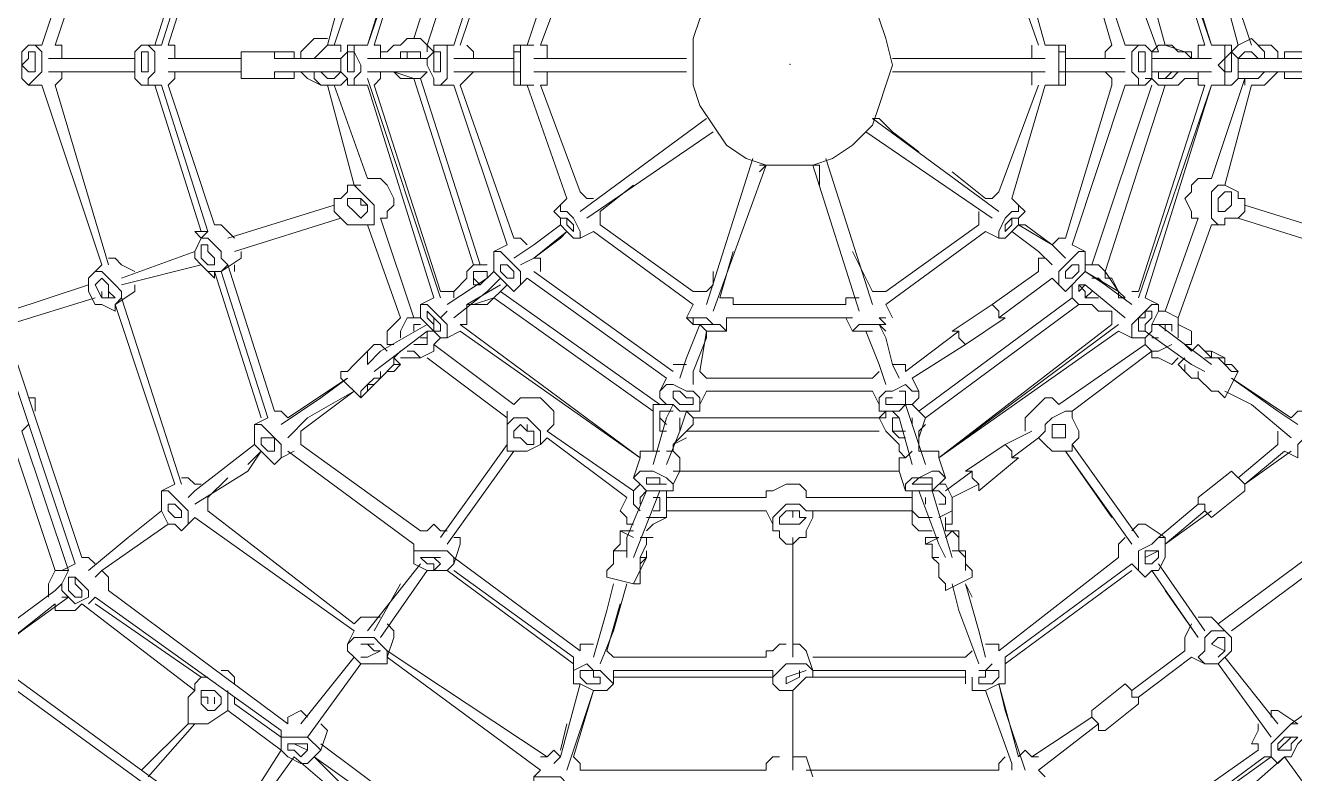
# Model space of a CAD drawing. Header units: millimetres. Extents: x 2471 to 2909, y 1327 to 1568.
# Drawn here: x 2661.158 to 2662.7, y 1387.538 to 1388.447 of the extents above; entities that cross this region are included whole.
import ezdxf

# ---------------------------------------------------------------- set-up
doc = ezdxf.new("R2010")
doc.units = ezdxf.units.MM
doc.layers.get('0').update_dxf_attribs({"color": 251, "lineweight": 9})
doc.layers.add('XREF_MOBILIARIO_200612$0$I-MUEBLES', color=251, linetype='Continuous', lineweight=13)
doc.layers.add('XREF_PAISAJISMO_200612$0$A-PISO-BAJO', color=251, linetype='Continuous', lineweight=13)

# ---------------------------------------------------------------- blocks, each defined once
blk = doc.blocks.new('XREF_MOBILIARIO_200612$0$JEUGO RED')
for p, q in [((-0.5627, -0.0099), (-0.5627, 0.0244)), ((-0.4341, 0.0244), (-0.4598, 0.0244)), ((-0.4598, -0.0099), (-0.4598, 0.0244)), ((-0.3565, -0.027), (-0.3565, 0.0244)), ((-0.3307, 0.0244), (-0.3565, 0.0244)), ((-0.3479, 0.0244), (-0.3479, -0.027)), ((0.3556, 0.0244), (0.3295, 0.0244)), ((0.347, -0.027), (0.347, 0.0244)), ((0.4585, 0.0244), (0.4328, 0.0244)), ((0.57, 0.0244), (0.5443, 0.0244)), ((0.5785, 0.0244), (0.5614, 0.0073)), ((0.57, -0.0099), (0.57, 0.0244)), ((-0.837, -0.0099), (-0.837, 0.0158)), ((0.6986, 0.0158), (0.6386, 0.0158)), ((-0.4341, -0.0099), (-0.3479, -0.0099)), ((-0.6398, -0.0185), (-0.7084, -0.0185)), ((-0.5026, -0.0185), (-0.4769, -0.0185)), ((-0.3307, -0.027), (-0.3565, -0.027)), ((0.4328, -0.027), (0.4585, -0.027)), ((0.5785, -0.0185), (0.6043, -0.0185)), ((0.7072, -0.0185), (0.6386, -0.0185)), ((-0.7513, -0.2161), (-0.7684, -0.2161)), ((-0.4169, -0.3361), (-0.4169, -0.3104)), ((-0.125, -0.3361), (-0.0907, -0.3361)), ((0.1237, -0.3361), (0.0894, -0.3361)), ((0.4928, -0.3361), (0.4671, -0.3361)), ((0.5357, -0.379), (0.5614, -0.379)), ((0.2094, -0.5938), (0.2094, -0.5595)), ((0.218, -0.6024), (0.2009, -0.6024)), ((-0.1935, -0.6709), (-0.1935, -0.6367)), ((0.2094, -0.6281), (0.2266, -0.6281)), ((-0.5541, -0.7485), (-0.5369, -0.7485)), ((-0.2793, -0.8), (-0.2793, -0.7657)), ((0.278, -0.7657), (0.278, -0.8))]:
    blk.add_line(p, q)
at = {"flags": 128}
for points in [[(-0.5369, 0.0244), (-0.4512, 0.2992), (-0.5455, 0.0244), (-0.4598, 0.2992)], [(0.5357, 0.0244), (0.4499, 0.2992), (0.5443, 0.0244), (0.4585, 0.2992)], [(-0.4083, 0.2731), (-0.4855, 0.033)], [(-0.4683, 0.0244), (-0.3908, 0.2645)], [(-0.8885, 0.2559), (-0.9656, 0.0244)], [(-0.9485, 0.0244), (-0.8713, 0.2559)], [(-0.365, 0.2388), (-0.4341, 0.0244)], [(-0.4255, 0.0244), (-0.3565, 0.2302)], [(0.3556, 0.2302), (0.4156, 0.0244)], [(0.4328, 0.0244), (0.3642, 0.2302)], [(-0.7599, 0.213), (-0.8199, 0.0244)], [(-0.7513, 0.213), (-0.8113, 0.0244)], [(-0.8027, 0.0244), (-0.7427, 0.213)], [(-0.2879, 0.1787), (-0.3393, 0.0244)], [(0.2695, 0.1702), (0.3209, 0.0244)], [(0.3295, 0.0244), (0.2866, 0.1787)], [(-0.5627, 0.153), (-0.597, 0.0244)], [(-0.5884, 0.0244), (-0.5455, 0.153)], [(-0.3222, 0.0244), (-0.2707, 0.1616)], [(0.5443, 0.153), (0.5785, 0.0244)], [(0.5957, 0.0244), (0.5528, 0.153)], [(0.0294, -0.1304), (0.0551, -0.1218), (0.0808, -0.1046), (0.1065, -0.0789), (0.1151, -0.0532), (0.1237, -0.027), (0.1323, -0.0013), (0.1237, 0.033), (0.1065, 0.0844), (0.0551, 0.1187), (0.0037, 0.1359), (-0.0306, 0.1273), (-0.0564, 0.1187), (-0.0821, 0.1016), (-0.0992, 0.0844), (-0.1164, 0.0587), (-0.125, 0.033), (-0.125, -0.027), (-0.1164, -0.0532), (-0.0821, -0.1046), (-0.0564, -0.1218), (-0.0306, -0.1304)], [(0.4842, 0.0244), (0.4585, 0.1187)], [(0.4414, 0.1102), (0.4757, 0.0158)], [(-0.597, 0.033), (-0.6141, 0.033), (-0.6313, 0.0158), (-0.6313, 0.0073)], [(-0.4683, 0.0244), (-0.4769, 0.033), (-0.4941, 0.033), (-0.5026, 0.0244), (-0.5112, 0.0244), (-0.5198, 0.0158), (-0.5284, 0.0158)], [(0.6128, 0.0073), (0.6128, 0.0158), (0.5957, 0.033), (0.5785, 0.0244)], [(-0.9656, 0.0244), (-0.9828, 0.0244), (-0.9914, 0.0158), (-0.9914, -0.0185), (-0.9828, -0.027), (-0.9656, -0.027)], [(-0.9828, -0.027), (-0.9656, -0.0099), (-0.9656, 0.0158), (-0.9742, 0.0244)], [(-0.9399, 0.0073), (-0.9399, 0.0244), (-0.9485, 0.0244)], [(-0.8113, 0.0244), (-0.837, 0.0244), (-0.8456, 0.0158), (-0.8456, -0.0185), (-0.837, -0.027), (-0.8113, -0.027)], [(-0.8285, -0.027), (-0.8285, -0.0185), (-0.8199, -0.0099), (-0.8199, 0.0158), (-0.8285, 0.0244)], [(-0.7942, 0.0073), (-0.7942, 0.0244), (-0.8027, 0.0244)], [(-0.6141, 0.0073), (-0.597, 0.0244), (-0.5798, 0.0244)], [(-0.5798, 0.0158), (-0.5798, 0.0244)], [(-0.5712, 0.0244), (-0.5455, 0.0244)], [(-0.5712, 0.0244), (-0.5712, -0.0099), (-0.5627, -0.0099)], [(-0.5284, 0.0073), (-0.5284, 0.0244), (-0.5369, 0.0244)], [(-0.4683, 0.0244), (-0.4683, 0.0158)], [(-0.4598, 0.0158), (-0.4683, 0.0244)], [(-0.4512, -0.027), (-0.4426, -0.0185), (-0.4426, 0.0244)], [(-0.4083, 0.0073), (-0.4083, 0.0158), (-0.4169, 0.0244)], [(-0.3136, 0.0073), (-0.3136, 0.0244), (-0.3222, 0.0244)], [(0.3123, 0.0244), (0.3123, 0.0073)], [(0.3556, 0.0244), (0.3556, -0.027)], [(0.4156, 0.0244), (0.4071, 0.0158), (0.4071, 0.0073)], [(0.4499, -0.027), (0.4499, -0.0185), (0.4414, -0.0099), (0.4414, 0.0158), (0.4499, 0.0244)], [(0.4585, -0.027), (0.4671, -0.0185), (0.4671, 0.0158), (0.4585, 0.0244)], [(0.4757, 0.0158), (0.4671, 0.0158), (0.4757, 0.0244), (0.4928, 0.0244)], [(0.4842, 0.0244), (0.51, 0.0158)], [(0.5185, 0.0158), (0.5014, 0.0158), (0.4928, 0.0244)], [(0.5357, 0.0244), (0.5271, 0.0244), (0.5271, 0.0073)], [(0.5614, -0.027), (0.5614, 0.0244)], [(0.63, 0.0073), (0.63, 0.0158), (0.6214, 0.0244), (0.6043, 0.0244)], [(-0.8456, 0.0073), (-0.9571, 0.0073)], [(-0.837, 0.0158), (-0.8285, 0.0158), (-0.8285, -0.0099), (-0.837, -0.0099)], [(-0.7084, 0.0073), (-0.8027, 0.0073)], [(-0.6398, 0.0158), (-0.7084, 0.0158), (-0.7084, -0.0185)], [(-0.6656, 0.0073), (-0.6656, 0.0158)], [(-0.5798, 0.0073), (-0.6656, 0.0073)], [(-0.6398, 0.0158), (-0.6398, 0.0073)], [(-0.5455, -0.027), (-0.5712, -0.027), (-0.5712, -0.0185), (-0.5798, -0.0099), (-0.5798, 0.0073), (-0.5712, 0.0158)], [(-0.5627, 0.0158), (-0.5712, 0.0158)], [(-0.5627, 0.0158), (-0.5541, -0.0013), (-0.5541, -0.0099), (-0.5627, -0.0185), (-0.5627, -0.027)], [(-0.4683, 0.0073), (-0.5455, 0.0073)], [(-0.4769, 0.0158), (-0.5026, 0.0158), (-0.5026, 0.0073)], [(-0.4941, 0.0158), (-0.4941, 0.0073)], [(-0.4769, 0.0073), (-0.4769, 0.0158)], [(-0.4598, 0.0158), (-0.4683, 0.0073), (-0.4683, -0.0013), (-0.4598, -0.0185), (-0.4598, -0.027), (-0.4341, -0.027)], [(-0.4598, 0.0158), (-0.4512, 0.0158), (-0.4512, -0.0099), (-0.4598, -0.0099)], [(-0.3565, 0.0073), (-0.4341, 0.0073)], [(-0.3565, 0.0158), (-0.3479, 0.0158)], [(-0.1335, 0.0073), (-0.3307, 0.0073)], [(0.3295, 0.0073), (0.1323, 0.0073)], [(0.3556, 0.0158), (0.347, 0.0158)], [(0.4328, 0.0073), (0.3556, 0.0073)], [(0.4499, 0.0158), (0.4499, -0.0099), (0.4585, -0.0099), (0.4585, 0.0158), (0.4499, 0.0158)], [(0.5443, 0.0073), (0.4671, 0.0073)], [(0.5185, 0.0158), (0.5185, 0.0073), (0.51, 0.0158)], [(0.5614, -0.0099), (0.5528, -0.0013), (0.5614, 0.0073)], [(0.57, -0.027), (0.5785, -0.0185), (0.5785, 0.0073), (0.57, 0.0158)], [(0.6043, 0.0073), (0.5957, 0.0158), (0.5871, 0.0158), (0.5785, 0.0073)], [(0.6643, 0.0073), (0.5785, 0.0073)], [(0.6386, 0.0158), (0.6386, 0.0073)], [(-0.9571, -0.0099), (-0.8456, -0.0099)], [(-0.9399, -0.0099), (-0.9399, -0.0185), (-0.9485, -0.027)], [(-0.8027, -0.027), (-0.7942, -0.0185), (-0.7942, -0.0099)], [(-0.8027, -0.0099), (-0.7084, -0.0099)], [(-0.6656, -0.0099), (-0.5798, -0.0099)], [(-0.6656, -0.0099), (-0.6656, -0.0185)], [(-0.6398, -0.0185), (-0.6398, -0.0099)], [(-0.6313, -0.0099), (-0.6227, -0.0185), (-0.6055, -0.027), (-0.6141, -0.0185), (-0.6141, -0.0099)], [(-0.6055, -0.0099), (-0.597, -0.0185), (-0.5884, -0.0185), (-0.5798, -0.0099)], [(-0.5455, -0.0099), (-0.4683, -0.0099)], [(-0.5369, -0.027), (-0.5284, -0.0185), (-0.5284, -0.0099)], [(-0.5112, -0.0099), (-0.5026, -0.0185)], [(-0.4855, -0.0185), (-0.5112, -0.0099)], [(-0.4683, -0.0099), (-0.4769, -0.0185)], [(-0.4083, -0.0099), (-0.4255, -0.027)], [(-0.3307, -0.0099), (-0.1335, -0.0099)], [(-0.3222, -0.027), (-0.3136, -0.027), (-0.3136, -0.0099)], [(0.1323, -0.0099), (0.3295, -0.0099)], [(0.3123, -0.0099), (0.3123, -0.027)], [(0.347, -0.0099), (0.4328, -0.0099)], [(0.4071, -0.0099), (0.4156, -0.0185), (0.4156, -0.027)], [(0.4671, -0.0099), (0.5443, -0.0099)], [(0.4928, -0.0185), (0.4757, -0.0185), (0.4757, -0.0099)], [(0.4842, -0.0185), (0.4928, -0.0099)], [(0.4928, -0.0185), (0.5014, -0.0099)], [(0.5271, -0.0099), (0.5271, -0.027), (0.5357, -0.027)], [(0.5614, -0.0099), (0.57, -0.0099)], [(0.5785, -0.0099), (0.6643, -0.0099)], [(0.5957, -0.027), (0.6128, -0.027), (0.63, -0.0099)], [(0.6128, -0.0099), (0.6043, -0.0185)], [(0.6386, -0.0099), (0.6386, -0.0185)], [(-0.9656, -0.027), (-0.8885, -0.259)], [(-0.8799, -0.259), (-0.9485, -0.027)], [(-0.8199, -0.027), (-0.7599, -0.2161)], [(-0.8113, -0.027), (-0.7513, -0.2161)], [(-0.7427, -0.2075), (-0.8027, -0.027)], [(-0.6055, -0.027), (-0.5798, -0.027), (-0.5712, -0.0185)], [(-0.597, -0.027), (-0.5627, -0.1561)], [(-0.5455, -0.1475), (-0.5884, -0.027)], [(-0.4512, -0.3018), (-0.5455, -0.0185)], [(-0.5455, -0.027), (-0.4598, -0.3018)], [(-0.4512, -0.2933), (-0.5369, -0.027)], [(-0.4855, -0.0185), (-0.4083, -0.259)], [(-0.3998, -0.259), (-0.4769, -0.0185)], [(-0.4341, -0.027), (-0.365, -0.2332)], [(-0.3565, -0.2247), (-0.4255, -0.027)], [(-0.3393, -0.027), (-0.2879, -0.1732)], [(-0.2707, -0.1646), (-0.3222, -0.027)], [(0.3209, -0.027), (0.2695, -0.1646)], [(0.2866, -0.1732), (0.3295, -0.027)], [(0.3295, -0.027), (0.3556, -0.027)], [(0.4156, -0.027), (0.3556, -0.2247)], [(0.3642, -0.2332), (0.4328, -0.027)], [(0.4671, -0.027), (0.3899, -0.259)], [(0.4071, -0.2675), (0.4842, -0.027)], [(0.4585, -0.3018), (0.5443, -0.027), (0.4499, -0.3018)], [(0.5357, -0.027), (0.4499, -0.2933)], [(0.4671, -0.0185), (0.4585, -0.0185)], [(0.4671, -0.0185), (0.4757, -0.027), (0.5014, -0.027), (0.51, -0.0185), (0.5271, -0.0185)], [(0.5871, -0.0185), (0.5443, -0.1475)], [(0.5443, -0.027), (0.57, -0.027)], [(0.5614, -0.1561), (0.5957, -0.027)], [(0.5871, -0.0185), (0.5871, -0.027)], [(-0.1078, -0.0703), (-0.2707, -0.1904)], [(0.1151, -0.0703), (0.1065, -0.0703)], [(0.2695, -0.1904), (0.1065, -0.0703)], [(0.1666, -0.1132), (0.1323, -0.0875), (0.1151, -0.0703)], [(-0.2621, -0.1989), (-0.0992, -0.0875)], [(0.098, -0.0875), (0.2609, -0.1989)], [(-0.0478, -0.1218), (-0.1078, -0.3104)], [(-0.0992, -0.319), (-0.0306, -0.1304)], [(-0.0392, -0.1389), (-0.0306, -0.1304)], [(-0.0392, -0.1304), (0.038, -0.1304)], [(0.0294, -0.1304), (0.0894, -0.319)], [(0.038, -0.1304), (0.038, -0.1561)], [(0.1065, -0.3104), (0.0465, -0.1218)], [(0.2523, -0.1732), (0.2094, -0.1389)], [(-0.5541, -0.1561), (-0.5712, -0.1561), (-0.5712, -0.1646), (-0.5798, -0.1732), (-0.5884, -0.1732), (-0.5884, -0.1904), (-0.5798, -0.1989), (-0.5712, -0.2075), (-0.5369, -0.2075), (-0.5369, -0.1818), (-0.5455, -0.1732), (-0.5541, -0.1646), (-0.5627, -0.1561)], [(-0.5284, -0.1989), (-0.5198, -0.1989), (-0.5198, -0.1904), (-0.5112, -0.1818), (-0.5112, -0.1732), (-0.5198, -0.1561), (-0.5284, -0.1475), (-0.5455, -0.1475)], [(-0.245, -0.1904), (-0.2021, -0.1561)], [(0.5443, -0.1475), (0.5271, -0.1475), (0.5185, -0.1561), (0.5185, -0.1646), (0.51, -0.1732), (0.5185, -0.1904), (0.5185, -0.1989), (0.5271, -0.1989)], [(0.5614, -0.1561), (0.5785, -0.1646), (0.5785, -0.1732), (0.5871, -0.1732), (0.5871, -0.1904), (0.5785, -0.1989), (0.5614, -0.1989), (0.5614, -0.2075), (0.5443, -0.2075)], [(0.5528, -0.2075), (0.5443, -0.1989), (0.5443, -0.1646), (0.5528, -0.1561)], [(0.5614, -0.1561), (0.5528, -0.1561)], [(-0.5455, -0.1818), (-0.5541, -0.1818), (-0.5541, -0.1732)], [(-0.2879, -0.1732), (-0.305, -0.1904), (-0.2964, -0.1989)], [(-0.2536, -0.1732), (-0.2621, -0.1732), (-0.2707, -0.1646)], [(0.2695, -0.1646), (0.2609, -0.1732), (0.2523, -0.1732)], [(0.2866, -0.1989), (0.278, -0.2075), (0.278, -0.2161), (0.2866, -0.2075), (0.2866, -0.1989), (0.2952, -0.1989), (0.3037, -0.1904), (0.2952, -0.1818), (0.2866, -0.1732)], [(-0.5884, -0.1818), (-0.7256, -0.2247)], [(-0.2707, -0.2247), (-0.2707, -0.2161), (-0.2793, -0.1989), (-0.2879, -0.1904), (-0.2964, -0.1904), (-0.2964, -0.1818)], [(-0.245, -0.2075), (-0.245, -0.1904)], [(0.2437, -0.1904), (0.2437, -0.2075)], [(0.2523, -0.2161), (0.2695, -0.2247), (0.2695, -0.2161), (0.278, -0.1989), (0.2866, -0.1904), (0.2952, -0.1904), (0.2952, -0.1818)], [(0.7243, -0.2247), (0.5871, -0.1818)], [(-0.717, -0.2247), (-0.7341, -0.2075), (-0.7427, -0.2075)], [(-0.717, -0.2418), (-0.5798, -0.1989)], [(-0.5455, -0.2075), (-0.5026, -0.3276)], [(-0.4855, -0.3276), (-0.5284, -0.1989)], [(-0.2964, -0.2075), (-0.3307, -0.2332), (-0.3565, -0.2504)], [(-0.2536, -0.2161), (-0.2707, -0.2247), (-0.2793, -0.2247), (-0.2879, -0.2161), (-0.2964, -0.2075), (-0.2964, -0.1989), (-0.2879, -0.1989), (-0.2879, -0.2075), (-0.2793, -0.2161), (-0.2793, -0.2075), (-0.2879, -0.1989)], [(-0.125, -0.2933), (-0.245, -0.2075)], [(0.2437, -0.2075), (0.1237, -0.2933)], [(0.2695, -0.2247), (0.278, -0.2247), (0.2952, -0.2075), (0.2952, -0.1989)], [(0.3385, -0.2332), (0.2952, -0.2075)], [(0.3556, -0.2504), (0.3385, -0.2332), (0.3037, -0.2075), (0.2952, -0.2075)], [(0.5271, -0.1989), (0.4842, -0.319)], [(0.5014, -0.3276), (0.5443, -0.2075)], [(0.5785, -0.1989), (0.7157, -0.2418)], [(-0.7684, -0.2161), (-0.7599, -0.2247)], [(-0.7513, -0.2675), (-0.7341, -0.2675), (-0.7256, -0.259), (-0.7341, -0.2504), (-0.7341, -0.2418), (-0.7427, -0.2332), (-0.7513, -0.2247), (-0.7599, -0.2247), (-0.7684, -0.2418), (-0.7684, -0.2504), (-0.7599, -0.259), (-0.7513, -0.2675)], [(-0.7513, -0.2161), (-0.7599, -0.2247)], [(-0.3393, -0.2332), (-0.3479, -0.2247), (-0.3565, -0.2247)], [(-0.3479, -0.259), (-0.3307, -0.2504), (-0.2964, -0.2247), (-0.2879, -0.2161)], [(-0.3307, -0.2504), (-0.2879, -0.2161)], [(-0.2536, -0.2161), (-0.125, -0.3104)], [(0.1237, -0.3104), (0.2523, -0.2161)], [(0.2866, -0.2161), (0.3209, -0.2418), (0.3385, -0.259)], [(0.3556, -0.2247), (0.347, -0.2247), (0.3385, -0.2332)], [(-0.7684, -0.2418), (-0.8628, -0.2761)], [(-0.7599, -0.2504), (-0.7599, -0.2332), (-0.7513, -0.2332), (-0.7513, -0.2418), (-0.7427, -0.2504), (-0.7427, -0.259), (-0.7513, -0.259), (-0.7599, -0.2504)], [(-0.7084, -0.2418), (-0.7084, -0.2504), (-0.7341, -0.2675)], [(-0.365, -0.2332), (-0.3822, -0.2418), (-0.3822, -0.2675), (-0.3736, -0.2761), (-0.365, -0.2847), (-0.3565, -0.2933), (-0.3479, -0.2847), (-0.3479, -0.2675), (-0.3565, -0.259), (-0.365, -0.2504), (-0.3736, -0.2418), (-0.3822, -0.2418)], [(-0.0907, -0.3018), (-0.0735, -0.2418)], [(0.1065, -0.2933), (0.0808, -0.2418)], [(0.3385, -0.2761), (0.3556, -0.2933), (0.3813, -0.2675), (0.3813, -0.2418)], [(0.347, -0.2847), (0.347, -0.2675), (0.3728, -0.2418), (0.3813, -0.2418), (0.3642, -0.2332)], [(-0.8885, -0.259), (-0.8971, -0.2675)], [(-0.8456, -0.2675), (-0.8628, -0.259), (-0.8713, -0.2504), (-0.8799, -0.2504)], [(-0.8628, -0.2847), (-0.7599, -0.259)], [(-0.6656, -0.448), (-0.7256, -0.259)], [(-0.717, -0.2675), (-0.717, -0.259)], [(-0.3908, -0.259), (-0.4083, -0.259), (-0.4169, -0.2675), (-0.4169, -0.2761), (-0.4341, -0.2933)], [(-0.3222, -0.2675), (-0.3222, -0.2504), (-0.3307, -0.2504)], [(0.3295, -0.2504), (0.3209, -0.2504), (0.3209, -0.2675)], [(0.4242, -0.3018), (0.4242, -0.2933), (0.4071, -0.2675), (0.3985, -0.259), (0.3813, -0.259)], [(-0.8885, -0.2933), (-0.8885, -0.3018), (-0.8971, -0.2847), (-0.8885, -0.2761), (-0.8799, -0.2847)], [(-0.7513, -0.2675), (-0.7427, -0.2761)], [(-0.7427, -0.2675), (-0.6827, -0.4566)], [(-0.7427, -0.2761), (-0.7427, -0.2675)], [(-0.7341, -0.2675), (-0.6741, -0.4566)], [(-0.3822, -0.2675), (-0.3908, -0.2761), (-0.4426, -0.3104)], [(-0.4341, -0.3276), (-0.3908, -0.2933), (-0.3736, -0.2761)], [(-0.3908, -0.2675), (-0.4083, -0.2675), (-0.4083, -0.2847)], [(-0.4083, -0.2761), (-0.3998, -0.2847)], [(-0.3822, -0.2675), (-0.3998, -0.2847)], [(-0.3908, -0.2761), (-0.3908, -0.2675)], [(-0.3479, -0.2847), (-0.3393, -0.2761)], [(-0.3393, -0.2761), (-0.1593, -0.4052)], [(-0.1507, -0.3966), (-0.3307, -0.2675)], [(-0.0992, -0.2675), (-0.0992, -0.2847), (-0.1078, -0.2933)], [(0.3209, -0.2675), (0.2609, -0.3104)], [(0.2695, -0.3276), (0.3385, -0.2761)], [(0.4328, -0.3018), (0.4242, -0.2933), (0.3813, -0.2675)], [(0.4414, -0.3104), (0.4071, -0.2847), (0.3813, -0.2675)], [(0.3899, -0.2761), (0.3985, -0.2761), (0.4071, -0.2847)], [(0.4242, -0.2933), (0.4156, -0.2761), (0.4071, -0.2761), (0.4071, -0.2675)], [(-0.9056, -0.2847), (-1.0085, -0.319)], [(-0.8799, -0.2933), (-0.8713, -0.3018), (-0.8885, -0.3018)], [(-0.8799, -0.2847), (-0.8799, -0.3018)], [(-0.8713, -0.3104), (-0.8456, -0.2933), (-0.8456, -0.2847)], [(-0.4341, -0.3018), (-0.4341, -0.2933), (-0.4512, -0.2933)], [(-0.4169, -0.3104), (-0.3736, -0.2847)], [(-0.3998, -0.2847), (-0.4083, -0.2847)], [(-0.3908, -0.3104), (-0.365, -0.2847)], [(-0.1678, -0.4394), (-0.3736, -0.2933)], [(-0.1078, -0.2933), (-0.125, -0.2933)], [(0.1237, -0.2933), (0.1065, -0.2933)], [(0.3642, -0.2847), (0.3642, -0.3018), (0.3728, -0.3104), (0.3899, -0.3104), (0.3985, -0.319), (0.4156, -0.319)], [(0.3813, -0.2847), (0.3728, -0.2933)], [(0.3728, -0.2933), (0.3728, -0.2847), (0.3813, -0.2933), (0.3813, -0.3018), (0.3985, -0.3018)], [(0.3728, -0.2847), (0.3813, -0.2847), (0.4328, -0.3276)], [(0.3813, -0.3018), (0.3899, -0.2933)], [(0.4499, -0.2933), (0.4414, -0.2933)], [(-1.0085, -0.3361), (-0.8971, -0.3018)], [(-0.8713, -0.3104), (-0.7942, -0.5423)], [(-0.7856, -0.5423), (-0.8628, -0.3018)], [(-0.4598, -0.3018), (-0.4769, -0.3104)], [(-0.4169, -0.3104), (-0.3908, -0.3104)], [(-0.3822, -0.3018), (-0.4083, -0.3104)], [(-0.3822, -0.3018), (-0.1764, -0.448)], [(-0.125, -0.3104), (-0.1335, -0.3276)], [(-0.0735, -0.3104), (-0.0735, -0.3018), (-0.0907, -0.3018)], [(0.0722, -0.3104), (-0.0735, -0.3104)], [(0.0894, -0.3018), (0.0722, -0.3018), (0.0722, -0.3104)], [(0.1323, -0.3276), (0.1237, -0.3104)], [(0.3642, -0.3018), (0.1666, -0.448)], [(0.1751, -0.4566), (0.3728, -0.3104)], [(0.2695, -0.319), (0.2609, -0.3104), (0.2094, -0.3447), (0.218, -0.3447), (0.218, -0.3533), (0.2266, -0.3619)], [(0.4328, -0.3018), (0.4242, -0.3018)], [(0.4242, -0.3447), (0.4414, -0.3533), (0.4414, -0.3361), (0.4671, -0.3104), (0.4757, -0.3104), (0.4585, -0.3018)], [(0.4757, -0.3104), (0.4757, -0.319), (0.4671, -0.3361), (0.4671, -0.3447), (0.4585, -0.3533), (0.4414, -0.3533)], [(-0.5026, -0.3276), (-0.5198, -0.3447), (-0.5198, -0.3619), (-0.5112, -0.3619)], [(-0.5026, -0.3533), (-0.5026, -0.3447), (-0.4941, -0.3276)], [(-0.4941, -0.3276), (-0.4769, -0.3276)], [(-0.4598, -0.3361), (-0.4683, -0.3276), (-0.4683, -0.319), (-0.4598, -0.3276), (-0.4512, -0.3361), (-0.4512, -0.3447)], [(-0.4598, -0.3447), (-0.4598, -0.3276)], [(-0.4426, -0.319), (-0.4512, -0.3276)], [(-0.0992, -0.3361), (-0.1078, -0.3276), (-0.1335, -0.3276), (-0.125, -0.3361)], [(-0.125, -0.3276), (-0.125, -0.3361)], [(-0.0821, -0.3276), (0.0808, -0.3276)], [(-0.0821, -0.3447), (-0.0821, -0.3276)], [(0.0722, -0.3276), (0.0808, -0.3447)], [(0.1151, -0.3276), (0.1237, -0.3276)], [(0.1237, -0.3361), (0.1151, -0.3276)], [(0.2266, -0.3619), (0.278, -0.3276)], [(0.2695, -0.3276), (0.2695, -0.319)], [(0.278, -0.3276), (0.2695, -0.3276)], [(0.4156, -0.319), (0.4156, -0.3361)], [(0.4499, -0.3276), (0.4499, -0.3447), (0.4585, -0.3447), (0.4585, -0.3361), (0.4671, -0.3276), (0.4671, -0.319), (0.4585, -0.319), (0.4585, -0.3276), (0.4499, -0.3276)], [(0.5014, -0.3533), (0.5014, -0.3276), (0.4842, -0.319), (0.4757, -0.319)], [(-0.4683, -0.3361), (-0.5284, -0.3704), (-0.5455, -0.3876)], [(-0.4855, -0.3447), (-0.4855, -0.3361), (-0.4769, -0.3361)], [(-0.4255, -0.3447), (-0.1935, -0.508), (-0.4255, -0.3361)], [(-0.4255, -0.3361), (-0.4169, -0.3361)], [(-0.1164, -0.3361), (-0.1335, -0.379), (-0.1421, -0.4052)], [(-0.1164, -0.3361), (-0.1078, -0.3447), (-0.0821, -0.3447)], [(-0.0821, -0.3447), (-0.0907, -0.3361)], [(0.0894, -0.3361), (0.0808, -0.3447), (0.1065, -0.3447)], [(0.1237, -0.3447), (0.1151, -0.3361)], [(0.1408, -0.4052), (0.1323, -0.3876), (0.1237, -0.3533), (0.1151, -0.3361)], [(0.4156, -0.3361), (0.1923, -0.508), (0.4242, -0.3361)], [(0.5443, -0.3876), (0.4757, -0.3361)], [(0.4842, -0.3361), (0.4842, -0.3447)], [(0.4928, -0.3361), (0.4928, -0.3447)], [(0.51, -0.3619), (0.5185, -0.3619), (0.5185, -0.3447), (0.5014, -0.3361)], [(-0.9142, -0.6367), (-1.0085, -0.3533)], [(-0.5369, -0.3966), (-0.4683, -0.3447), (-0.4512, -0.3447)], [(-0.4683, -0.3447), (-0.4683, -0.3619), (-0.4855, -0.3619)], [(-0.4769, -0.379), (-0.4598, -0.3704), (-0.4598, -0.3619), (-0.4512, -0.3533)], [(-0.4683, -0.3533), (-0.4769, -0.3533)], [(-0.4426, -0.3533), (-0.4255, -0.3447)], [(-0.125, -0.4137), (-0.125, -0.3966), (-0.1078, -0.3533), (-0.1078, -0.3447)], [(-0.1164, -0.3966), (-0.1078, -0.3447)], [(0.098, -0.3447), (0.1151, -0.3876), (0.1237, -0.4137)], [(0.218, -0.3447), (0.1494, -0.3966)], [(0.1923, -0.508), (0.4242, -0.3447)], [(0.4585, -0.3447), (0.5185, -0.3876), (0.5357, -0.3966)], [(0.4928, -0.3619), (0.4757, -0.3704), (0.4671, -0.3704), (0.4585, -0.3619), (0.4585, -0.3533)], [(0.4757, -0.3533), (0.4671, -0.3533)], [(-1.0171, -0.3619), (-0.9228, -0.6452)], [(-0.5455, -0.4223), (-0.5455, -0.4137), (-0.5369, -0.4052), (-0.5284, -0.4052), (-0.5112, -0.3876), (-0.5026, -0.3876), (-0.5112, -0.3966), (-0.5198, -0.3966), (-0.5541, -0.4309), (-0.5798, -0.4052), (-0.5798, -0.3966), (-0.5712, -0.3966), (-0.5627, -0.3876), (-0.5369, -0.3619), (-0.5284, -0.3619), (-0.5198, -0.3704)], [(-0.5455, -0.3876), (-0.5455, -0.3704)], [(-0.5112, -0.379), (-0.5026, -0.3704)], [(-0.5026, -0.379), (-0.4769, -0.379), (-0.4855, -0.3704), (-0.4941, -0.3704)], [(-0.3565, -0.4394), (-0.4598, -0.3619)], [(0.158, -0.4052), (0.2266, -0.3619)], [(0.4585, -0.3619), (0.347, -0.4394)], [(0.3642, -0.448), (0.4671, -0.3704)], [(0.4671, -0.3704), (0.4671, -0.379), (0.4757, -0.379), (0.4928, -0.3876), (0.5014, -0.379)], [(0.5185, -0.3704), (0.51, -0.3619)], [(0.5271, -0.3619), (0.5185, -0.3704)], [(0.5271, -0.3619), (0.5443, -0.379)], [(0.5614, -0.3876), (0.5614, -0.379), (0.5443, -0.3704), (0.5357, -0.3704)], [(0.5443, -0.379), (0.5443, -0.3704)], [(-0.5112, -0.3876), (-0.5112, -0.379), (-0.5026, -0.3876)], [(-0.4683, -0.379), (-0.365, -0.4566)], [(-0.1335, -0.3876), (-0.1507, -0.3876)], [(0.1494, -0.3966), (0.1494, -0.3876), (0.1323, -0.3876)], [(0.51, -0.379), (0.5014, -0.3876), (0.51, -0.3966), (0.51, -0.3876)], [(0.5528, -0.379), (0.5614, -0.3876), (0.57, -0.3966), (0.5785, -0.3966), (0.57, -0.3876), (0.5614, -0.3876)], [(-0.5712, -0.4052), (-0.6055, -0.4309), (-0.657, -0.4652)], [(-0.5712, -0.4052), (-0.6484, -0.4566)], [(-0.5284, -0.3966), (-0.5284, -0.4052)], [(-0.1507, -0.4394), (-0.1421, -0.448), (-0.1164, -0.448), (-0.1164, -0.4309), (-0.125, -0.4223), (-0.1335, -0.4223), (-0.1507, -0.4137), (-0.1593, -0.4137), (-0.1678, -0.4223), (-0.1593, -0.4052)], [(-0.1078, -0.4052), (-0.1164, -0.3966)], [(0.1065, -0.4052), (-0.1078, -0.4052)], [(0.1151, -0.3966), (0.1065, -0.4052)], [(0.1666, -0.4223), (0.158, -0.4052)], [(0.51, -0.3966), (0.5185, -0.4052), (0.5271, -0.4052), (0.5271, -0.3966)], [(0.5271, -0.4052), (0.5443, -0.4223), (0.5528, -0.4223), (0.5614, -0.4309), (0.5785, -0.3966)], [(0.6471, -0.4566), (0.57, -0.4052)], [(0.6557, -0.4652), (0.63, -0.448), (0.57, -0.4052)], [(-0.6484, -0.4823), (-0.6227, -0.4566), (-0.5627, -0.4223)], [(-0.6313, -0.4737), (-0.5627, -0.4223)], [(-0.5541, -0.4309), (-0.5541, -0.4223), (-0.5455, -0.4137), (-0.5369, -0.4137)], [(-0.1678, -0.4223), (-0.1678, -0.4309), (-0.1593, -0.4394)], [(-0.1164, -0.4394), (-0.1078, -0.4223)], [(-0.1078, -0.4223), (0.1065, -0.4223)], [(0.1065, -0.4223), (0.1151, -0.4394)], [(0.1151, -0.4309), (0.1237, -0.4223), (0.1323, -0.4223), (0.1494, -0.4137), (0.158, -0.4223), (0.1666, -0.4223), (0.1666, -0.4309), (0.158, -0.4394)], [(0.1408, -0.4223), (0.1494, -0.4223), (0.1494, -0.4394)], [(0.5614, -0.4223), (0.5957, -0.4394), (0.6471, -0.4823)], [(-0.9742, -0.448), (-0.9742, -0.4309), (-0.9828, -0.4309)], [(-0.3136, -0.4737), (-0.305, -0.4652), (-0.305, -0.448), (-0.3136, -0.4394), (-0.3222, -0.4309), (-0.3479, -0.4309), (-0.3565, -0.4394)], [(-0.1507, -0.4394), (-0.1764, -0.4394), (-0.1764, -0.4995)], [(-0.1507, -0.4394), (-0.1593, -0.4566), (-0.1764, -0.5166)], [(0.1494, -0.4394), (0.1408, -0.448), (0.1151, -0.448), (0.1151, -0.4309)], [(0.158, -0.4394), (0.1237, -0.4394), (0.1237, -0.4309), (0.1323, -0.4309)], [(0.1751, -0.5166), (0.1494, -0.4394)], [(0.1666, -0.448), (0.158, -0.4394)], [(0.347, -0.4394), (0.3385, -0.4309), (0.3295, -0.4309), (0.3037, -0.4566), (0.3037, -0.4737)], [(-0.6741, -0.4566), (-0.6913, -0.4652), (-0.6913, -0.4909), (-0.6827, -0.4995), (-0.6741, -0.508), (-0.6656, -0.5166), (-0.657, -0.508), (-0.657, -0.4909), (-0.6656, -0.4823), (-0.6741, -0.4737), (-0.6827, -0.4652), (-0.6913, -0.4652)], [(-0.6484, -0.4566), (-0.657, -0.448), (-0.6656, -0.448)], [(-0.365, -0.448), (-0.365, -0.4995), (-0.3393, -0.4995), (-0.3222, -0.4909), (-0.3222, -0.4737), (-0.3307, -0.4652), (-0.3393, -0.4566), (-0.3565, -0.4566), (-0.365, -0.4652)], [(-0.1678, -0.448), (-0.1507, -0.448)], [(-0.1678, -0.4737), (-0.1678, -0.448)], [(-0.1678, -0.4566), (-0.1593, -0.4652)], [(-0.1593, -0.5166), (-0.1421, -0.4737), (-0.1335, -0.448)], [(-0.125, -0.4566), (-0.125, -0.4652), (-0.1507, -0.4909), (-0.1335, -0.4823)], [(-0.1421, -0.4566), (-0.1421, -0.4737)], [(-0.125, -0.4566), (-0.1335, -0.448)], [(0.1237, -0.4566), (-0.125, -0.4566)], [(0.1237, -0.4566), (0.1237, -0.448), (0.1151, -0.4566), (0.1237, -0.4737), (0.1323, -0.4823), (0.1408, -0.4909), (0.1408, -0.4995), (0.1494, -0.508)], [(0.1323, -0.448), (0.1408, -0.4566), (0.158, -0.5166)], [(0.1408, -0.4566), (0.1323, -0.4566)], [(0.1494, -0.4737), (0.1323, -0.4737), (0.1323, -0.4566)], [(0.158, -0.4566), (0.158, -0.4652)], [(0.1666, -0.4823), (0.1751, -0.4566), (0.1666, -0.448)], [(0.3209, -0.4823), (0.3295, -0.4737), (0.3295, -0.4652), (0.3385, -0.4566), (0.3556, -0.448), (0.3642, -0.448)], [(0.3642, -0.4566), (0.3728, -0.4737), (0.3728, -0.4823), (0.3642, -0.4909), (0.3642, -0.4995), (0.3385, -0.4995), (0.3295, -0.4909)], [(0.3642, -0.4566), (0.3642, -0.448)], [(0.6386, -0.4995), (0.6557, -0.508), (0.6557, -0.4909), (0.6814, -0.4652), (0.69, -0.4652), (0.6729, -0.4566)], [(0.6643, -0.448), (0.6557, -0.448), (0.6471, -0.4566)], [(-1.0085, -0.4737), (-0.9485, -0.6538)], [(-0.9914, -0.4737), (-0.9828, -0.4652)], [(-0.9314, -0.6538), (-0.9914, -0.4737)], [(-0.6313, -0.4909), (-0.6313, -0.4737)], [(-0.3393, -0.4737), (-0.3479, -0.4652), (-0.3565, -0.4737), (-0.3565, -0.4823), (-0.3479, -0.4823), (-0.3393, -0.4909), (-0.3307, -0.4909), (-0.3307, -0.4737)], [(-0.3393, -0.4652), (-0.3393, -0.4737), (-0.3307, -0.4737)], [(-0.2021, -0.5509), (-0.3136, -0.4737)], [(-0.1593, -0.4737), (-0.1678, -0.4737)], [(-0.1335, -0.4737), (0.1151, -0.4737)], [(0.1323, -0.4737), (0.1408, -0.4823), (0.1494, -0.4823)], [(0.1666, -0.4737), (0.1751, -0.4652)], [(0.1666, -0.4995), (0.1666, -0.4737)], [(0.3123, -0.4737), (0.278, -0.4909)], [(0.3385, -0.4652), (0.3556, -0.4652), (0.3556, -0.4823), (0.3385, -0.4823), (0.3385, -0.4652)], [(0.63, -0.4737), (0.63, -0.4909)], [(-0.6913, -0.4909), (-0.7684, -0.5509), (-0.777, -0.5595)], [(-0.4769, -0.6024), (-0.6313, -0.4909)], [(-0.365, -0.4909), (-0.4512, -0.6109)], [(-0.3222, -0.4909), (-0.3136, -0.4823)], [(-0.3136, -0.4823), (-0.2107, -0.5595)], [(-0.1507, -0.4909), (-0.1507, -0.4995)], [(0.2866, -0.508), (0.2866, -0.4995), (0.278, -0.4909), (0.2266, -0.5252)], [(0.2866, -0.508), (0.3209, -0.4823)], [(0.3295, -0.4909), (0.3209, -0.4823)], [(0.4499, -0.6109), (0.3642, -0.4909)], [(0.63, -0.4909), (0.5785, -0.5338)], [(-0.7684, -0.5681), (-0.6999, -0.5252), (-0.6827, -0.4995)], [(-0.6999, -0.5166), (-0.6827, -0.4995)], [(-0.657, -0.508), (-0.6398, -0.4995)], [(-0.6484, -0.4995), (-0.4855, -0.6195)], [(-0.4426, -0.6195), (-0.3565, -0.4995)], [(-0.2021, -0.5338), (-0.1935, -0.5423), (-0.185, -0.5509), (-0.1507, -0.5509), (-0.1507, -0.5423), (-0.1593, -0.5338), (-0.1764, -0.5252), (-0.1935, -0.5252), (-0.2021, -0.5338), (-0.1935, -0.508), (-0.1935, -0.4995), (-0.1678, -0.4995)], [(-0.1593, -0.4995), (-0.1507, -0.4995)], [(-0.1507, -0.5423), (-0.1421, -0.5252), (-0.1421, -0.508), (-0.1507, -0.4995)], [(0.158, -0.4995), (0.1494, -0.508), (0.1408, -0.508), (0.1408, -0.5252), (0.1494, -0.5509)], [(0.2009, -0.5338), (0.1923, -0.508), (0.1923, -0.4995), (0.1666, -0.4995)], [(0.4156, -0.5852), (0.3556, -0.4995), (0.4414, -0.6195)], [(0.5871, -0.5423), (0.6471, -0.4995)], [(0.5871, -0.5423), (0.6386, -0.4995)], [(0.2352, -0.5252), (0.2352, -0.5338), (0.2437, -0.5423), (0.2437, -0.5509), (0.2952, -0.508), (0.2866, -0.508)], [(-0.7599, -0.5423), (-0.7684, -0.5423), (-0.777, -0.5338), (-0.7856, -0.5338)], [(-0.7513, -0.5595), (-0.7256, -0.5338)], [(-0.1593, -0.5423), (-0.185, -0.5423), (-0.185, -0.5338), (-0.1678, -0.5338), (-0.1678, -0.5423)], [(0.1408, -0.5252), (-0.1507, -0.5252)], [(0.1923, -0.5509), (0.1494, -0.5509), (0.1494, -0.5423), (0.158, -0.5338), (0.1837, -0.5338)], [(0.1666, -0.5338), (0.158, -0.5423), (0.1837, -0.5423)], [(0.1666, -0.5338), (0.1837, -0.5252), (0.1923, -0.5252), (0.2009, -0.5338), (0.1837, -0.5509)], [(0.2094, -0.6367), (0.1837, -0.5509), (0.1837, -0.5338)], [(0.2352, -0.5252), (0.2009, -0.5509)], [(0.2266, -0.5252), (0.2352, -0.5252)], [(0.57, -0.5252), (0.5271, -0.5595)], [(0.57, -0.5252), (0.5871, -0.5423), (0.5871, -0.5509)], [(-0.7942, -0.5423), (-0.8113, -0.5509)], [(-0.185, -0.5509), (-0.2107, -0.6109), (-0.2107, -0.6367)], [(-0.1935, -0.5423), (-0.2021, -0.5509), (-0.2021, -0.5681), (-0.1935, -0.5766)], [(-0.2021, -0.6367), (-0.1678, -0.5509)], [(-0.1935, -0.5681), (-0.1935, -0.5595), (-0.185, -0.5509)], [(-0.185, -0.6024), (-0.1764, -0.5938), (-0.1593, -0.5852), (-0.1593, -0.5509)], [(0.0208, -0.5595), (0.0208, -0.5509), (0.0122, -0.5423), (-0.0049, -0.5423), (-0.0221, -0.5509), (-0.0306, -0.5509), (-0.0306, -0.5595)], [(0.158, -0.5509), (0.158, -0.5938), (0.1666, -0.6024), (0.1837, -0.6024)], [(0.1666, -0.5509), (0.1923, -0.6195), (0.2009, -0.6367)], [(0.2094, -0.5595), (0.2009, -0.5423), (0.1923, -0.5423)], [(0.1923, -0.5681), (0.2009, -0.5681), (0.2009, -0.5595), (0.1923, -0.5509)], [(0.2094, -0.5595), (0.2437, -0.5423)], [(0.5443, -0.5852), (0.5871, -0.5509)], [(-0.7513, -0.5766), (-0.7513, -0.5595)], [(-0.2107, -0.5595), (-0.2193, -0.5766), (-0.2107, -0.5852), (-0.2107, -0.5938), (-0.2021, -0.5938)], [(-0.1764, -0.5595), (-0.1678, -0.5595), (-0.1678, -0.5766), (-0.1764, -0.5766)], [(-0.0306, -0.5595), (-0.1593, -0.5595)], [(0.158, -0.5766), (0.0208, -0.5766), (0.0122, -0.5681), (-0.0049, -0.5681), (-0.0221, -0.5852)], [(0.158, -0.5595), (0.0208, -0.5595)], [(0.1751, -0.5681), (0.1751, -0.5595)], [(0.5271, -0.5681), (0.4757, -0.6109)], [(0.5271, -0.5595), (0.5271, -0.5681)], [(0.5271, -0.5681), (0.5357, -0.5681)], [(0.5357, -0.5681), (0.5357, -0.5766)], [(-0.8113, -0.5766), (-0.8542, -0.6109), (-0.9056, -0.6538)], [(-0.777, -0.5938), (-0.7684, -0.5852)], [(-0.7684, -0.5852), (-0.5627, -0.7314)], [(-0.5627, -0.7224), (-0.7513, -0.5766)], [(-0.1593, -0.5852), (-0.185, -0.5852)], [(-0.1593, -0.5766), (-0.0306, -0.5766)], [(-0.0306, -0.5766), (-0.0221, -0.5938)], [(-0.0221, -0.5852), (-0.0221, -0.6024), (-0.0135, -0.6024), (-0.0135, -0.6109), (-0.0049, -0.6195), (0.0037, -0.6195), (0.0122, -0.6109), (0.0208, -0.6109), (0.0208, -0.6024), (0.0294, -0.5852)], [(0.0037, -0.5852), (0.0037, -0.5766)], [(0.0294, -0.5852), (0.0294, -0.5766)], [(0.1837, -0.5852), (0.1666, -0.5852), (0.158, -0.5766)], [(0.1923, -0.5852), (0.2094, -0.5766)], [(0.2009, -0.6024), (0.2009, -0.5852)], [(0.4842, -0.6195), (0.5443, -0.5766)], [(0.4842, -0.6195), (0.5357, -0.5766)], [(0.5443, -0.5852), (0.5357, -0.5766)], [(0.75, -0.5766), (0.5528, -0.7224)], [(0.57, -0.7314), (0.7672, -0.5852)], [(-0.8885, -0.6538), (-0.8027, -0.5938)], [(-0.4426, -0.6024), (-0.4512, -0.6024), (-0.4598, -0.5938), (-0.4683, -0.6024), (-0.4769, -0.6024)], [(-0.2021, -0.6024), (-0.2193, -0.6024), (-0.2193, -0.6195), (-0.2278, -0.6281), (-0.2278, -0.6452), (-0.2364, -0.6538), (-0.2364, -0.6624), (-0.2021, -0.6709), (-0.1935, -0.6709)], [(-0.2021, -0.6109), (-0.2193, -0.6024)], [(0.2009, -0.5938), (0.2094, -0.5938)], [(0.2009, -0.6109), (0.2094, -0.6024)], [(0.218, -0.6109), (0.2094, -0.6024)], [(0.218, -0.6281), (0.218, -0.6024)], [(0.4414, -0.6452), (0.4499, -0.6538), (0.4499, -0.6281), (0.4671, -0.6195), (0.4757, -0.6109), (0.4842, -0.6109), (0.4585, -0.5938), (0.4499, -0.5938), (0.4414, -0.6024)], [(-0.4855, -0.6195), (-0.4855, -0.6452), (-0.4683, -0.6538), (-0.4426, -0.6538), (-0.4341, -0.6452), (-0.4341, -0.6367), (-0.4426, -0.6281), (-0.4855, -0.6281)], [(-0.4341, -0.6452), (-0.4255, -0.6195), (-0.4255, -0.6109), (-0.4341, -0.6109)], [(-0.1764, -0.6109), (-0.1935, -0.6109)], [(-0.1935, -0.6367), (-0.185, -0.6195), (-0.185, -0.6109)], [(0.0037, -0.7657), (0.0037, -0.6109)], [(0.1751, -0.6195), (0.1837, -0.6195), (0.1837, -0.6367), (0.1923, -0.6367)], [(0.4328, -0.6109), (0.4242, -0.6195), (0.4242, -0.6367)], [(0.4499, -0.6538), (0.4585, -0.6624), (0.4671, -0.6538), (0.4757, -0.6538), (0.4842, -0.6367), (0.4842, -0.6109)], [(-0.8971, -0.6452), (-0.9056, -0.6367), (-0.9142, -0.6367)], [(-0.4512, -0.6367), (-0.4769, -0.6367), (-0.4683, -0.6452), (-0.4598, -0.6452), (-0.4598, -0.6538), (-0.4512, -0.6452)], [(-0.4598, -0.6367), (-0.4512, -0.6452)], [(-0.2707, -0.7571), (-0.4341, -0.6367)], [(-0.2107, -0.6281), (-0.2278, -0.6281)], [(-0.2021, -0.6709), (-0.185, -0.6367)], [(-0.1935, -0.6367), (-0.185, -0.6367), (-0.1935, -0.6452)], [(-0.185, -0.6367), (-0.185, -0.6281)], [(0.1837, -0.6367), (0.1923, -0.6452), (0.1923, -0.6624), (0.2009, -0.6709), (0.2009, -0.6795), (0.2352, -0.6624)], [(0.2266, -0.6367), (0.218, -0.6281)], [(0.2266, -0.6538), (0.2266, -0.6281)], [(0.4242, -0.6367), (0.2695, -0.7571)], [(0.4585, -0.6367), (0.4757, -0.6281)], [(0.4585, -0.6281), (0.4757, -0.6281), (0.4757, -0.6367), (0.4671, -0.6452), (0.4585, -0.6452), (0.4585, -0.6281)], [(-0.9571, -0.6709), (-0.9485, -0.6538), (-0.9314, -0.6538)], [(-0.9228, -0.6452), (-0.9399, -0.6538)], [(-0.9314, -0.6538), (-0.9399, -0.6709), (-0.9399, -0.6795), (-0.9314, -0.6881), (-0.9228, -0.6967), (-0.9056, -0.6881), (-0.9056, -0.6795), (-0.9142, -0.6709), (-0.9228, -0.6624)], [(-0.8971, -0.6624), (-0.8885, -0.6538)], [(-0.8799, -0.6795), (-0.8799, -0.6624), (-0.8885, -0.6538)], [(-0.4769, -0.6452), (-0.5455, -0.7314)], [(-0.4683, -0.6538), (-0.5284, -0.74)], [(-0.4426, -0.6538), (-0.2793, -0.7743)], [(-0.4341, -0.6538), (-0.2793, -0.7657)], [(0.2266, -0.6452), (0.2352, -0.6538)], [(0.2352, -0.6538), (0.2352, -0.6624)], [(0.278, -0.7657), (0.4414, -0.6452)], [(0.278, -0.7743), (0.4414, -0.6538)], [(0.4842, -0.6795), (0.5271, -0.74), (0.4671, -0.6538)], [(0.5357, -0.7314), (0.4757, -0.6452)], [(-0.9399, -0.6709), (-0.9485, -0.6795), (-1.0428, -0.7485)], [(-0.9571, -0.6709), (-0.9571, -0.6881)], [(-0.9314, -0.6795), (-0.9314, -0.6624), (-0.9228, -0.6624), (-0.9228, -0.6709), (-0.9142, -0.6795), (-0.9142, -0.6881), (-0.9228, -0.6881), (-0.9314, -0.6795)], [(-0.5026, -0.6709), (-0.5369, -0.7314)], [(-0.2278, -0.6709), (-0.2364, -0.7052), (-0.2536, -0.7657)], [(-0.245, -0.7743), (-0.2278, -0.7314), (-0.2107, -0.6709)], [(0.2094, -0.6709), (0.218, -0.7052), (0.2437, -0.7743)], [(0.2352, -0.6881), (0.2266, -0.6709)], [(0.2523, -0.7657), (0.2437, -0.7314), (0.2266, -0.6709)], [(-1.0342, -0.7657), (-0.9914, -0.7314), (-0.9314, -0.6881)], [(-0.9399, -0.6881), (-0.9314, -0.6881)], [(-0.9056, -0.6967), (-0.8971, -0.6881)], [(-0.8971, -0.6881), (-0.657, -0.86)], [(-0.6484, -0.8514), (-0.8799, -0.6795)], [(-1.0257, -0.7571), (-0.9485, -0.6967)], [(-0.9485, -0.7052), (-0.9485, -0.6967)], [(-0.9228, -0.7052), (-0.9142, -0.6967)], [(-0.9142, -0.6967), (-0.7684, -0.8086)], [(-0.7599, -0.7914), (-0.8971, -0.6967)], [(-0.2364, -0.7571), (-0.2193, -0.6967)], [(-0.9485, -0.7052), (-0.9228, -0.7052)], [(-0.5284, -0.7138), (-0.5541, -0.7138), (-0.5627, -0.7224)], [(0.5614, -0.7314), (0.5443, -0.7138), (0.5271, -0.7138)], [(-0.5627, -0.7314), (-0.5712, -0.7485), (-0.5712, -0.7571), (-0.5627, -0.7657), (-0.5541, -0.7743), (-0.5198, -0.7743), (-0.5198, -0.7571), (-0.5284, -0.7485), (-0.5369, -0.74), (-0.5627, -0.74), (-0.5712, -0.7485)], [(-0.5198, -0.7657), (-0.5112, -0.74), (-0.5112, -0.7314), (-0.5198, -0.7224)], [(0.5185, -0.7224), (0.51, -0.74), (0.51, -0.7571)], [(-0.5455, -0.7485), (-0.5369, -0.7571)], [(-0.2536, -0.7485), (-0.2707, -0.7485), (-0.2707, -0.7571)], [(-0.0049, -0.7485), (-0.0135, -0.7485), (-0.0221, -0.7571), (-0.0306, -0.7571), (-0.0306, -0.7657)], [(-0.0221, -0.7914), (-0.0049, -0.7743), (0.0208, -0.7743), (0.0294, -0.7828), (0.0208, -0.7571), (0.0122, -0.7485), (0.0037, -0.7485)], [(0.2695, -0.7571), (0.2695, -0.7485), (0.2523, -0.7485)], [(0.5443, -0.7485), (0.5528, -0.74)], [(0.5614, -0.7571), (0.5443, -0.7485)], [(0.5528, -0.74), (0.5614, -0.74), (0.5614, -0.7571), (0.5528, -0.7657)], [(-0.5627, -0.7657), (-0.6313, -0.8514)], [(-0.5369, -0.7571), (-0.5284, -0.7571), (-0.5455, -0.7657), (-0.5541, -0.7657)], [(-0.3136, -0.8943), (-0.5198, -0.7571)], [(-0.5198, -0.7657), (-0.3222, -0.9115)], [(-0.2278, -0.7657), (-0.2364, -0.7571)], [(-0.0306, -0.7657), (-0.2278, -0.7657)], [(0.2266, -0.7657), (0.0294, -0.7657)], [(0.2352, -0.7571), (0.2266, -0.7657)], [(0.51, -0.7571), (0.4414, -0.8086)], [(0.4499, -0.8171), (0.5185, -0.7657)], [(0.5185, -0.7657), (0.5357, -0.7743)], [(0.63, -0.8514), (0.5614, -0.7657)], [(-1.0342, -0.7828), (-0.7513, -0.9886)], [(-0.7427, -0.98), (-1.0257, -0.7743)], [(-0.717, -0.8), (-0.717, -0.7914), (-0.7256, -0.7828), (-0.7341, -0.7828)], [(-0.6227, -0.8686), (-0.5541, -0.7743)], [(-0.2793, -0.7828), (-0.2621, -0.7743), (-0.2536, -0.7828), (-0.2536, -0.7914), (-0.245, -0.7914), (-0.245, -0.8), (-0.2621, -0.8), (-0.2707, -0.7914), (-0.2707, -0.7828), (-0.245, -0.7828), (-0.2364, -0.7914), (-0.2278, -0.8), (-0.2364, -0.8086), (-0.2536, -0.8086), (-0.2707, -0.8), (-0.2793, -0.8)], [(-0.2278, -0.7828), (-0.0221, -0.7828)], [(-0.2278, -0.8), (-0.2278, -0.7828)], [(-0.0221, -0.7828), (-0.0221, -0.8)], [(0.0208, -0.7828), (-0.0049, -0.7914), (-0.0049, -0.8), (0.0122, -0.7914), (0.0122, -0.7828)], [(0.0294, -0.7828), (0.2266, -0.7828)], [(0.0294, -0.7914), (0.0294, -0.7828)], [(0.2266, -0.7828), (0.2266, -0.8)], [(0.2523, -0.7828), (0.2523, -0.7914), (0.2437, -0.7914), (0.2437, -0.8), (0.2609, -0.8), (0.2695, -0.7914), (0.2695, -0.7828)], [(0.2695, -0.7828), (0.2437, -0.7828)], [(0.2523, -0.7828), (0.2609, -0.7743)], [(0.5528, -0.7743), (0.6214, -0.8686)], [(0.7415, -0.7828), (0.6471, -0.8514)], [(-0.7599, -0.7914), (-0.7684, -0.8), (-0.7684, -0.8086), (-0.777, -0.8171), (-0.777, -0.8514), (-0.7513, -0.8514), (-0.7256, -0.8343), (-0.7256, -0.8086)], [(-0.7513, -0.7914), (-0.7599, -0.7914)], [(-0.2707, -0.8), (-0.2964, -0.8943), (-0.305, -0.9029)], [(-0.2278, -0.7914), (-0.0221, -0.7914)], [(-0.0221, -0.8), (-0.0135, -0.8086), (0.0037, -0.8086), (0.0208, -0.7914), (0.2266, -0.7914)], [(0.278, -0.8), (0.2695, -0.8), (0.2523, -0.8086), (0.2352, -0.8086), (0.2352, -0.7914)], [(0.2952, -0.8943), (0.2695, -0.8)], [(0.3037, -0.9115), (0.278, -0.8343), (0.2695, -0.8)], [(0.4328, -0.8), (0.3899, -0.8343)], [(0.4414, -0.8171), (0.4414, -0.8086), (0.4328, -0.8)], [(-0.7599, -0.8086), (-0.7427, -0.8086), (-0.7341, -0.8171), (-0.7341, -0.8257), (-0.7427, -0.8343), (-0.7513, -0.8343), (-0.7599, -0.8257), (-0.7599, -0.8086)], [(-0.7599, -0.8171), (-0.7513, -0.8171)], [(-0.7513, -0.8171), (-0.7513, -0.8257)], [(-0.7427, -0.8257), (-0.7427, -0.8171)], [(-0.717, -0.8257), (-0.717, -0.8171)], [(-0.2879, -0.9115), (-0.2536, -0.8086)], [(-0.2793, -0.8943), (-0.2536, -0.8086)], [(0.0037, -0.9115), (0.0037, -0.8086)], [(0.2523, -0.8086), (0.2866, -0.9029), (0.2866, -0.9115)], [(0.4414, -0.8171), (0.4499, -0.8171)], [(0.4499, -0.8257), (0.4499, -0.8171)], [(-0.7256, -0.8343), (-0.657, -0.8857)], [(-0.657, -0.8686), (-0.717, -0.8257)], [(-0.6227, -0.8429), (-0.6313, -0.8343), (-0.6484, -0.8429), (-0.6484, -0.8514)], [(0.3899, -0.8343), (0.3899, -0.8429)], [(0.4071, -0.86), (0.4499, -0.8257)], [(0.6128, -0.8943), (0.6214, -0.8943), (0.6214, -0.8772), (0.6471, -0.8514), (0.6557, -0.8514), (0.63, -0.8343), (0.6214, -0.8343), (0.6214, -0.8429)], [(0.6214, -0.8943), (0.63, -0.9029), (0.6386, -0.8943), (0.6471, -0.8943), (0.6557, -0.8772), (0.7072, -0.8257)], [(-0.777, -0.8514), (-0.837, -0.9115)], [(-0.8285, -0.92), (-0.7684, -0.8514)], [(-0.6055, -0.8857), (-0.597, -0.86), (-0.6055, -0.8514)], [(-0.2879, -0.8514), (-0.2964, -0.8857)], [(0.3899, -0.8429), (0.3123, -0.8943)], [(0.3209, -0.9115), (0.3985, -0.8514)], [(0.3985, -0.8514), (0.3899, -0.8429)], [(0.3985, -0.8514), (0.3985, -0.86)], [(0.6043, -0.8514), (0.6043, -0.86), (0.5957, -0.8772), (0.6043, -0.8772), (0.6043, -0.8857)], [(-0.657, -0.86), (-0.657, -0.8857), (-0.6484, -0.8943), (-0.6313, -0.9029), (-0.6227, -0.9029), (-0.6055, -0.8857), (-0.6227, -0.8686), (-0.657, -0.8686)], [(0.3985, -0.86), (0.4071, -0.86)], [(-0.6398, -0.8772), (-0.6227, -0.8857)], [(-0.365, -1.0572), (-0.6055, -0.8772)], [(0.63, -0.8857), (0.6471, -0.8686)], [(-0.657, -0.8857), (-0.717, -0.98)], [(-0.7084, -0.9886), (-0.6398, -0.8943)], [(-0.6398, -0.8943), (-0.5798, -0.9457)], [(-0.5712, -0.9372), (-0.6141, -0.8943)], [(-0.6141, -0.8943), (-0.3736, -1.0658)], [(-0.2964, -0.8943), (-0.305, -0.8857), (-0.3136, -0.8943), (-0.3222, -0.8943)], [(-0.2707, -0.9115), (-0.2707, -0.9029), (-0.2793, -0.8943)], [(-0.0135, -0.8943), (-0.0221, -0.8943), (-0.0306, -0.9029), (-0.0306, -0.9115)], [(0.0294, -0.92), (0.0208, -0.8943), (0.0037, -0.8943)], [(0.278, -0.8943), (0.2695, -0.9029), (0.2695, -0.9115)], [(0.3209, -0.8943), (0.3123, -0.8943), (0.3037, -0.8857), (0.2952, -0.8943)], [(0.6043, -0.8857), (0.3728, -1.0486)], [(0.3813, -1.0658), (0.6128, -0.8943)], [(0.6214, -0.8943), (0.5614, -0.9372)], [(0.57, -0.9543), (0.6386, -0.8943)], [(0.6386, -0.8943), (0.7072, -0.9886)], [(-0.3222, -0.9115), (-0.3307, -0.92), (-0.3307, -0.9286), (-0.3136, -0.9457), (-0.2793, -0.9457), (-0.2793, -0.9286), (-0.2879, -0.9286), (-0.2964, -0.92), (-0.3307, -0.92)], [(-0.0306, -0.9115), (-0.2707, -0.9115)], [(0.2695, -0.9115), (0.0208, -0.9115)], [(0.3295, -0.92), (0.3209, -0.9115)]]:
    blk.add_lwpolyline(points, dxfattribs=at)
for points in [[(-0.9828, 0.0073), (-0.9828, 0.0158), (-0.9742, 0.0158), (-0.9742, -0.0099), (-0.9828, -0.0099), (-0.9914, -0.0013)], [(-0.5712, -0.1818), (-0.5627, -0.1904), (-0.5541, -0.1989), (-0.5455, -0.1904), (-0.5455, -0.1818), (-0.5541, -0.1732), (-0.5712, -0.1732)], [(0.5528, -0.1732), (0.5528, -0.1904), (0.5614, -0.1904), (0.57, -0.1818), (0.57, -0.1646), (0.5614, -0.1646)], [(-0.3736, -0.259), (-0.365, -0.259), (-0.3565, -0.2675), (-0.3565, -0.2761), (-0.365, -0.2761), (-0.3736, -0.2675)], [(0.3556, -0.2675), (0.3642, -0.259), (0.3728, -0.259), (0.3728, -0.2675), (0.3642, -0.2761), (0.3556, -0.2761)], [(-0.8713, -0.3104), (-0.8628, -0.3018), (-0.8628, -0.2933), (-0.8713, -0.2847), (-0.8799, -0.2761), (-0.8885, -0.2675), (-0.8971, -0.2675), (-0.9056, -0.2761), (-0.9056, -0.2933), (-0.8971, -0.3104), (-0.8885, -0.3104), (-0.8713, -0.319)], [(-0.4426, -0.3533), (-0.4426, -0.3361), (-0.4512, -0.3276), (-0.4598, -0.319), (-0.4683, -0.3104), (-0.4769, -0.3104), (-0.4769, -0.3276), (-0.4683, -0.3361), (-0.4598, -0.3447), (-0.4512, -0.3533)], [(-0.1507, -0.4223), (-0.1421, -0.4223), (-0.1335, -0.4309), (-0.125, -0.4309), (-0.125, -0.4394), (-0.1421, -0.4394), (-0.1507, -0.4309)], [(-0.6827, -0.4823), (-0.6656, -0.4823), (-0.6656, -0.4995), (-0.6741, -0.4995), (-0.6827, -0.4909)], [(-0.777, -0.5938), (-0.777, -0.5766), (-0.7856, -0.5681), (-0.7942, -0.5595), (-0.8027, -0.5509), (-0.8113, -0.5509), (-0.8113, -0.5766), (-0.8027, -0.5938), (-0.7942, -0.5938), (-0.7856, -0.6024)], [(-0.8027, -0.5766), (-0.8027, -0.5681), (-0.7942, -0.5681), (-0.7856, -0.5766), (-0.7856, -0.5852), (-0.7942, -0.5852)], [(-0.0135, -0.5852), (-0.0049, -0.5766), (0.0122, -0.5766), (0.0122, -0.5852), (0.0208, -0.5852), (0.0122, -0.5938), (-0.0135, -0.5938)], [(0.1751, -0.6109), (0.1751, -0.6195), (0.1923, -0.6109)], [(0.5271, -0.7657), (0.5357, -0.7743), (0.5528, -0.7743), (0.57, -0.7571), (0.57, -0.74), (0.5614, -0.7314), (0.5443, -0.7314), (0.5357, -0.74), (0.5357, -0.7571)], [(-0.6484, -0.8857), (-0.6398, -0.8857), (-0.6313, -0.8943), (-0.6227, -0.8857), (-0.6227, -0.8772), (-0.6484, -0.8772)], [(0.63, -0.8772), (0.63, -0.8857), (0.6471, -0.8857), (0.6471, -0.8772), (0.6557, -0.8686), (0.6386, -0.8686)]]:
    blk.add_lwpolyline(points, close=True, dxfattribs=at)
blk.add_point((0, 0))
blk = doc.blocks.new('XREF_MOBILIARIO_200612')
at = {"layer": 'XREF_MOBILIARIO_200612$0$I-MUEBLES', "xscale": 0.9410871299910354, "yscale": 0.9410871299910354, "zscale": 0.9410871299910354}
blk.add_blockref('XREF_MOBILIARIO_200612$0$JEUGO RED', (104.278, 67.9388, 0), dxfattribs=at)
blk = doc.blocks.new('A$Cda3111fd')
at = {"layer": 'XREF_PAISAJISMO_200612$0$A-PISO-BAJO'}
blk.add_circle((75.6261, 31.8157, 0), 6.2728, dxfattribs=at)
blk.add_blockref('XREF_MOBILIARIO_200612', (-28.6519, -36.1539, 0))

msp = doc.modelspace()

# ---------------------------------------------------------------- block references
msp.add_blockref('A$Cda3111fd', (2586.4606, 1356.6149, 0))

doc.saveas('drawing.dxf')
